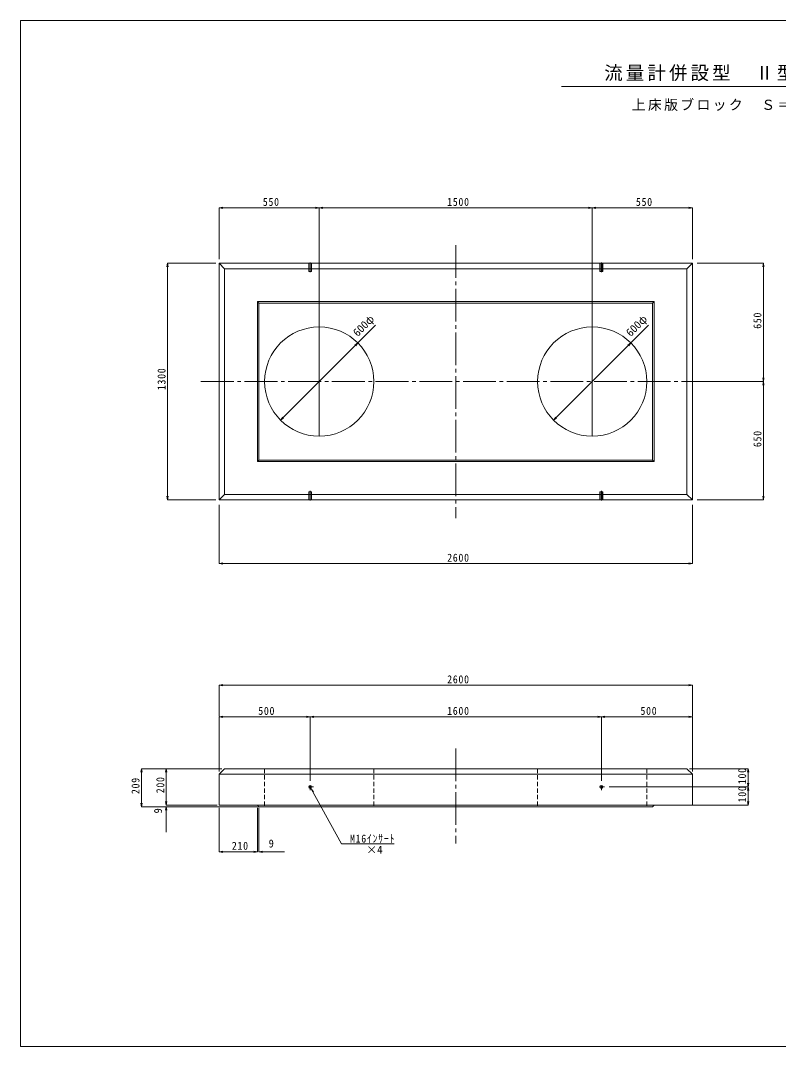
# Model space of a CAD drawing. Units: millimetres, scale not verified. Extents: x -3978 to 3978, y -2819 to 2819.
# Drawn here: x -3978 to 186, y -2819 to 2819 of the extents above; entities that cross this region are included whole.
import ezdxf
from ezdxf.enums import TextEntityAlignment as Align

# ---------------------------------------------------------------- set-up
doc = ezdxf.new("R2010")
doc.units = ezdxf.units.MM
doc.header["$LTSCALE"] = 20
doc.linetypes.add('CHAIN2', pattern=[12, 9, -1, 1, -1])
doc.linetypes.add('DASHED1', pattern=[1.8, 1.2, -0.6])
for name, color, linetype, lineweight in [('0-0_図面枠', 3, 'Continuous', 9), ('0-1_製品図', 7, 'Continuous', 9), ('0-6_鉄筋', 7, 'Continuous', 9), ('1-0', 7, 'Continuous', 9)]:
    doc.layers.add(name, color=color, linetype=linetype, lineweight=lineweight)
doc.styles.add('ＭＳ ゴシック', font='')
doc.styles.get('ＭＳ ゴシック').set_extended_font_data('MS Gothic')

msp = doc.modelspace()

# ---------------------------------------------------------------- linework, layer by layer
at = {"layer": '0-0_図面枠', "color": 7, "linetype": 'CHAIN2'}
for p, q in [((-1587.1, 1584.8), (-1587.1, 84.8)), ((-2987.1, 834.8), (-187.1, 834.8)), ((-1587.1, -1180.65), (-1587.1, -1703.23))]:
    msp.add_line(p, q, dxfattribs=at)
at = {"layer": '0-0_図面枠'}
for p, q in [((-287.1, 184.8), (-287.1, 1484.8)), ((-317.1, 1454.8), (-2857.1, 1454.8)), ((-2857.1, 214.8), (-2857.1, 1454.8)), ((-317.1, 214.8), (-317.1, 1454.8)), ((-2677.1, 1274.8), (-2677.1, 394.8)), ((-497.1, 1274.8), (-2677.1, 1274.8)), ((-2668.1, 1265.8), (-2677.1, 1274.8)), ((-506.1, 1265.8), (-2668.1, 1265.8)), ((-506.1, 1265.8), (-497.1, 1274.8)), ((-506.1, 403.8), (-506.1, 1265.8)), ((-497.1, 394.8), (-497.1, 1274.8)), ((-2677.1, 394.8), (-497.1, 394.8)), ((-2668.1, 403.8), (-506.1, 403.8)), ((-2857.1, 214.8), (-2887.1, 184.8)), ((-317.1, 214.8), (-2857.1, 214.8)), ((-2857.1, -1292.24), (-1587.1, -1292.24)), ((-317.1, -1292.24), (-1587.1, -1292.24)), ((-287.1, -1322.24), (-317.1, -1292.24)), ((-2887.1, -1492.24), (-2887.1, -1322.24)), ((-287.1, -1492.24), (-287.1, -1322.24)), ((-2677.1, -1492.24), (-1587.1, -1492.24)), ((-1587.1, -1501.24), (-2668.1, -1501.24)), ((-497.1, -1492.24), (-1587.1, -1492.24)), ((-1587.1, -1501.24), (-506.1, -1501.24))]:
    msp.add_line(p, q, dxfattribs=at)
at = {"layer": '0-0_図面枠', "color": 7}
for p, q in [((-2124.97, 1046.93), (-2141.35, 1035.46)), ((-2124.97, 1046.93), (-2136.44, 1030.55)), ((-624.97, 1046.93), (-641.35, 1035.46)), ((-624.97, 1046.93), (-636.44, 1030.55)), ((-2549.23, 622.67), (-2537.76, 639.05)), ((-2549.23, 622.67), (-2532.85, 634.14)), ((-1049.23, 622.67), (-1037.76, 639.05)), ((-1049.23, 622.67), (-1032.85, 634.14)), ((-506.1, 403.8), (-497.1, 394.8))]:
    msp.add_line(p, q, dxfattribs=at)
at = {"layer": '0-0_図面枠', "color": 7, "linetype": 'DASHED1'}
for p, q in [((-2637.1, -1292.24), (-2637.1, -1501.24)), ((-2037.1, -1292.24), (-2037.1, -1501.24)), ((-1137.1, -1292.24), (-1137.1, -1501.24)), ((-537.1, -1292.24), (-537.1, -1501.24))]:
    msp.add_line(p, q, dxfattribs=at)
at = {"layer": '0-0_図面枠', "color": 4, "linetype": 'DASHED1'}
for p, q in [((-2369.1, -1392.24), (-2405.1, -1392.24)), ((-2387.1, -1410.24), (-2387.1, -1374.24)), ((-769.1, -1392.24), (-805.1, -1392.24)), ((-787.1, -1410.24), (-787.1, -1374.24))]:
    msp.add_line(p, q, dxfattribs=at)
at = {"layer": '0-0_図面枠'}
for points in [[(-2887.1, 184.8), (-2887.1, 1484.8), (-2857.1, 1454.8)], [(-317.1, 1454.8), (-287.1, 1484.8), (-2887.1, 1484.8)], [(-2668.1, 1265.8), (-2668.1, 403.8), (-2677.1, 394.8)], [(-317.1, 214.8), (-287.1, 184.8), (-2887.1, 184.8)], [(-287.1, -1322.24), (-2887.1, -1322.24), (-2857.1, -1292.24)], [(-2668.1, -1501.24), (-2677.1, -1492.24), (-2887.1, -1492.24)], [(-506.1, -1501.24), (-497.1, -1492.24), (-287.1, -1492.24)]]:
    msp.add_lwpolyline(points, dxfattribs=at)
at = {"layer": '0-0_図面枠', "color": 7}
for points in [[(-2549.23, 622.67), (-2124.97, 1046.93), (-2027.39, 1144.51)], [(-1049.23, 622.67), (-624.97, 1046.93), (-527.39, 1144.51)]]:
    msp.add_lwpolyline(points, dxfattribs=at)
at = {"layer": '0-0_図面枠', "color": 4}
for centre in [(-2387.1, -1392.24), (-787.1, -1392.24)]:
    msp.add_circle(centre, 8, dxfattribs=at)
at = {"layer": '0-0_図面枠'}
for centre, start, end in [((-2337.1, 834.8), 0, 180), ((-837.1, 834.8), 0, 180), ((-2337.1, 834.8), 180, 0), ((-837.1, 834.8), 180, 0)]:
    msp.add_arc(centre, 300, start, end, dxfattribs=at)
at = {"layer": '0-1_製品図', "linetype": 'DASHED1'}
for p, q in [((-2395.1, 1484.8), (-2379.1, 1484.8)), ((-2395.1, 1484.8), (-2379.1, 1484.8)), ((-779.1, 1484.8), (-795.1, 1484.8)), ((-779.1, 1484.8), (-795.1, 1484.8)), ((-2395.1, 184.8), (-2379.1, 184.8)), ((-2395.1, 184.8), (-2379.1, 184.8)), ((-779.1, 184.8), (-795.1, 184.8)), ((-779.1, 184.8), (-795.1, 184.8))]:
    msp.add_line(p, q, dxfattribs=at)
at = {"layer": '0-1_製品図', "color": 4}
for p, q in [((-2394, 1484.8), (-2394, 1439.8)), ((-2380.2, 1439.8), (-2380.2, 1484.8)), ((-794, 1439.8), (-794, 1484.8)), ((-780.2, 1484.8), (-780.2, 1439.8)), ((-2395.1, 1440.9), (-2394, 1439.8)), ((-2394, 1439.8), (-2380.2, 1439.8)), ((-2380.2, 1439.8), (-2379.1, 1440.9)), ((-794, 1439.8), (-795.1, 1440.9)), ((-780.2, 1439.8), (-794, 1439.8)), ((-779.1, 1440.9), (-780.2, 1439.8)), ((-2395.1, 228.7), (-2394, 229.8)), ((-2394, 184.8), (-2394, 229.8)), ((-2394, 229.8), (-2380.2, 229.8)), ((-2380.2, 229.8), (-2380.2, 184.8)), ((-2380.2, 229.8), (-2379.1, 228.7)), ((-794, 229.8), (-795.1, 228.7)), ((-794, 229.8), (-794, 184.8)), ((-780.2, 229.8), (-794, 229.8)), ((-780.2, 184.8), (-780.2, 229.8)), ((-779.1, 228.7), (-780.2, 229.8))]:
    msp.add_line(p, q, dxfattribs=at)
at = {"layer": '0-1_製品図', "color": 4, "linetype": 'CHAIN2'}
for p, q in [((-2387.1, 1488.74), (-2387.1, 1435.85)), ((-787.1, 1488.74), (-787.1, 1435.85)), ((-2387.1, 180.85), (-2387.1, 233.74)), ((-787.1, 180.85), (-787.1, 233.74))]:
    msp.add_line(p, q, dxfattribs=at)
at = {"layer": '0-1_製品図', "color": 4}
for points in [[(-2379.1, 1440.9), (-2379.1, 1484.8), (-2395.1, 1484.8), (-2395.1, 1440.9)], [(-795.1, 1440.9), (-795.1, 1484.8), (-779.1, 1484.8), (-779.1, 1440.9)], [(-2379.1, 228.7), (-2379.1, 184.8), (-2395.1, 184.8), (-2395.1, 228.7)], [(-795.1, 228.7), (-795.1, 184.8), (-779.1, 184.8), (-779.1, 228.7)]]:
    msp.add_lwpolyline(points, dxfattribs=at)
at = {"layer": '0-6_鉄筋'}
for p, q in [((-2887.1, 1789.35), (-2867.4, 1792.82)), ((-2887.1, 1789.35), (-2337.1, 1789.35)), ((-2887.1, 1789.35), (-2867.4, 1785.88)), ((-2887.1, 1789.35), (-2887.1, 1506.8)), ((-2337.1, 1789.35), (-2356.8, 1792.82)), ((-2337.1, 1789.35), (-2356.8, 1785.88)), ((-2337.1, 1789.35), (-2317.4, 1792.82)), ((-2337.1, 1789.35), (-837.1, 1789.35)), ((-2337.1, 1789.35), (-2317.4, 1785.88)), ((-2337.1, 1789.35), (-2337.1, 534.8)), ((-837.1, 1789.35), (-856.8, 1792.82)), ((-837.1, 1789.35), (-856.8, 1785.88)), ((-837.1, 1789.35), (-817.4, 1792.82)), ((-837.1, 1789.35), (-287.1, 1789.35)), ((-837.1, 1789.35), (-817.4, 1785.88)), ((-837.1, 1789.35), (-837.1, 534.8)), ((-287.1, 1789.35), (-306.8, 1792.82)), ((-287.1, 1789.35), (-306.8, 1785.88)), ((-287.1, 1789.35), (-287.1, 1506.8)), ((-3170.93, 1484.8), (-3174.4, 1465.1)), ((-3170.93, 184.8), (-3170.93, 1484.8)), ((-3170.93, 1484.8), (-3167.46, 1465.1)), ((-3170.93, 1484.8), (-2904.46, 1484.8)), ((103.18, 1484.8), (-261.14, 1484.8)), ((103.18, 1484.8), (99.71, 1465.1)), ((103.18, 834.8), (103.18, 1484.8)), ((103.18, 1484.8), (106.66, 1465.1)), ((103.18, 834.8), (99.71, 854.49)), ((103.18, 834.8), (106.66, 854.49)), ((103.18, 834.8), (-261.14, 834.8)), ((103.18, 834.8), (99.71, 815.1)), ((103.18, 184.8), (103.18, 834.8)), ((103.18, 834.8), (106.66, 815.1)), ((-3170.93, 184.8), (-3174.4, 204.49)), ((-3170.93, 184.8), (-3167.46, 204.49)), ((-3170.93, 184.8), (-2904.46, 184.8)), ((103.18, 184.8), (-261.14, 184.8)), ((103.18, 184.8), (99.71, 204.49)), ((103.18, 184.8), (106.66, 204.49)), ((-2887.1, -165.56), (-2887.1, 158.29)), ((-287.1, -165.56), (-287.1, 158.29)), ((-2887.1, -165.56), (-2867.4, -162.08)), ((-2887.1, -165.56), (-287.1, -165.56)), ((-2887.1, -165.56), (-2867.4, -169.03)), ((-287.1, -165.56), (-306.8, -162.08)), ((-287.1, -165.56), (-306.8, -169.03)), ((-2887.1, -833.91), (-2867.4, -830.44)), ((-2887.1, -833.91), (-287.1, -833.91)), ((-2887.1, -833.91), (-2867.4, -837.38)), ((-2887.1, -833.91), (-2887.1, -1003.83)), ((-287.1, -833.91), (-306.8, -830.44)), ((-287.1, -833.91), (-306.8, -837.38)), ((-287.1, -833.91), (-287.1, -1003.83)), ((-2887.1, -1007.3), (-2867.4, -1003.83)), ((-2887.1, -1007.3), (-2387.1, -1007.3)), ((-2887.1, -1007.3), (-2867.4, -1010.77)), ((-2887.1, -1007.3), (-2887.1, -1307.24)), ((-2387.1, -1007.3), (-2406.8, -1003.83)), ((-2387.1, -1007.3), (-2406.8, -1010.77)), ((-2387.1, -1007.3), (-2367.4, -1003.83)), ((-2387.1, -1007.3), (-787.1, -1007.3)), ((-2387.1, -1007.3), (-2367.4, -1010.77)), ((-2387.1, -1007.3), (-2387.1, -1359.18)), ((-787.1, -1007.3), (-806.8, -1003.83)), ((-787.1, -1007.3), (-806.8, -1010.77)), ((-787.1, -1007.3), (-767.4, -1003.83)), ((-787.1, -1007.3), (-287.1, -1007.3)), ((-787.1, -1007.3), (-767.4, -1010.77)), ((-787.1, -1007.3), (-787.1, -1359.18)), ((-287.1, -1007.3), (-306.8, -1003.83)), ((-287.1, -1007.3), (-306.8, -1010.77)), ((-287.1, -1007.3), (-287.1, -1307.24)), ((-3314.16, -1292.24), (-3317.64, -1311.94)), ((-3314.16, -1501.24), (-3314.16, -1292.24)), ((-3314.16, -1292.24), (-3310.69, -1311.94)), ((-3314.16, -1292.24), (-3177.94, -1292.24)), ((-3177.94, -1292.24), (-3181.41, -1311.94)), ((-3177.94, -1492.24), (-3177.94, -1292.24)), ((-3177.94, -1292.24), (-3174.47, -1311.94)), ((-3177.94, -1292.24), (-2872.1, -1292.24)), ((19.3, -1292.24), (-302.1, -1292.24)), ((19.3, -1292.24), (15.83, -1311.94)), ((19.3, -1392.24), (19.3, -1292.24)), ((19.3, -1292.24), (22.77, -1311.94)), ((-3177.94, -1492.24), (-3177.94, -1352.24)), ((-2382.03, -1402.99), (-2369.47, -1418.55)), ((19.3, -1392.24), (-743.82, -1392.24)), ((19.3, -1392.24), (15.83, -1372.55)), ((19.3, -1392.24), (15.83, -1411.94)), ((19.3, -1392.24), (22.77, -1372.55)), ((19.3, -1492.24), (19.3, -1392.24)), ((19.3, -1392.24), (22.77, -1411.94)), ((-3314.16, -1501.24), (-3317.64, -1481.55)), ((-3314.16, -1501.24), (-3310.69, -1481.55)), ((-3314.16, -1501.24), (-3177.94, -1501.24)), ((-3177.94, -1492.24), (-3181.41, -1472.55)), ((-3177.94, -1492.24), (-3181.41, -1472.55)), ((-3177.94, -1501.24), (-3181.41, -1520.94)), ((-3177.94, -1492.24), (-3174.47, -1472.55)), ((-3177.94, -1492.24), (-3174.47, -1472.55)), ((-3177.94, -1492.24), (-2897.93, -1492.24)), ((-3177.94, -1501.24), (-3177.94, -1641.24)), ((-3177.94, -1501.24), (-3174.47, -1520.94)), ((-3177.94, -1501.24), (-2677.1, -1501.24)), ((-2887.1, -1748.49), (-2887.1, -1507.24)), ((-2873.06, -1492.24), (-2872.1, -1492.24)), ((-2677.1, -1748.49), (-2677.1, -1507.24)), ((-2668.1, -1748.49), (-2668.1, -1507.24)), ((19.3, -1492.24), (-302.1, -1492.24)), ((19.3, -1492.24), (15.83, -1472.55)), ((19.3, -1492.24), (22.77, -1472.55)), ((-2887.1, -1748.49), (-2867.4, -1745.02)), ((-2677.1, -1748.49), (-2696.8, -1745.02)), ((-2677.1, -1748.49), (-2696.8, -1745.02)), ((-2668.1, -1748.49), (-2648.4, -1745.02)), ((-2887.1, -1748.49), (-2677.1, -1748.49)), ((-2887.1, -1748.49), (-2867.4, -1751.96)), ((-2677.1, -1748.49), (-2817.1, -1748.49)), ((-2677.1, -1748.49), (-2696.8, -1751.96)), ((-2677.1, -1748.49), (-2696.8, -1751.96)), ((-2668.1, -1748.49), (-2528.1, -1748.49)), ((-2668.1, -1748.49), (-2648.4, -1751.96))]:
    msp.add_line(p, q, dxfattribs=at)
msp.add_lwpolyline([(-2382.03, -1402.99), (-2215.58, -1704.46), (-1926.14, -1704.46)], dxfattribs=at)
at = {"layer": '1-0', "color": 5}
for p, q in [((-3978.45, 2818.65), (-3978.45, -2818.65)), ((3978.45, 2818.65), (-3978.45, 2818.65)), ((-3978.45, -2818.65), (3978.45, -2818.65))]:
    msp.add_line(p, q, dxfattribs=at)
at = {"layer": '1-0'}
msp.add_line((-1006.29, 2455.59), (1016.54, 2455.59), dxfattribs=at)

# ---------------------------------------------------------------- texts
at = {"layer": '0-0_図面枠', "color": 7, "style": 'ＭＳ ゴシック'}
for p in [(-2116.48, 1069.56), (-616.48, 1069.56)]:
    msp.add_text('600φ', height=43.99, rotation=45, dxfattribs=at).set_placement(p, align=Align.BOTTOM_LEFT)
at = {"layer": '0-0_図面枠', "color": 7, "insert": (-2168.16, -1700.49), "char_height": 43.99, "attachment_point": 7, "style": 'ＭＳ ゴシック'}
msp.add_mtext('\\T1.15;\\W0.9;M16ｲﾝｻｰﾄ', dxfattribs=at)
at = {"layer": '0-1_製品図', "style": 'ＭＳ ゴシック'}
msp.add_text('×4', height=43.99, dxfattribs=at).set_placement((-2078.71, -1772.74), align=Align.BOTTOM_LEFT)
at = {"layer": '0-6_鉄筋', "style": 'ＭＳ ゴシック', "width": 0.95}
msp.add_text('9', height=43.99, rotation=90, dxfattribs=at).set_placement((-3187.94, -1537.94), align=Align.BOTTOM_LEFT)
msp.add_text('9', height=43.99, dxfattribs=at).set_placement((-2615.03, -1738.49), align=Align.BOTTOM_LEFT)
at = {"layer": '0-6_鉄筋', "char_height": 43.99, "attachment_point": 7, "style": 'ＭＳ ゴシック'}
for s, insert in [('\\T1.15;\\W0.9;550', (-2647.1, 1799.35)), ('\\T1.15;\\W0.9;1500', (-1634.1, 1799.35)), ('\\T1.15;\\W0.9;550', (-597.1, 1799.35)), ('\\T1.15;\\W0.9;2600', (-1634.1, -155.56)), ('\\T1.15;\\W0.9;2600', (-1634.1, -823.91)), ('\\T1.15;\\W0.9;500', (-2672.1, -997.3)), ('\\T1.15;\\W0.9;1600', (-1634.1, -997.3)), ('\\T1.15;\\W0.9;500', (-572.1, -997.3)), ('\\T1.15;\\W0.9;210', (-2817.1, -1738.49))]:
    msp.add_mtext(s, dxfattribs=dict(at, insert=insert))
at = {"layer": '0-6_鉄筋', "char_height": 43.99, "attachment_point": 7, "rotation": 90, "style": 'ＭＳ ゴシック'}
for s, insert in [('\\T1.15;\\W0.9;650', (93.18, 1124.8)), ('\\T1.15;\\W0.9;1300', (-3180.93, 787.8)), ('\\T1.15;\\W0.9;650', (93.18, 474.8)), ('\\T1.15;\\W0.9;100', (9.3, -1377.24)), ('\\T1.15;\\W0.9;209', (-3324.16, -1431.74)), ('\\T1.15;\\W0.9;200', (-3187.94, -1427.24)), ('\\T1.15;\\W0.9;100', (9.3, -1477.24))]:
    msp.add_mtext(s, dxfattribs=dict(at, insert=insert))
at = {"layer": '1-0', "attachment_point": 7, "style": 'ＭＳ ゴシック'}
for s, insert, char_height in [('\\T1.17;流量計併設型\u3000Ⅱ型\u3000構造図', (-771.07, 2484.86), 74.29), ('\\T1.17;上床版ブロック\u3000Ｓ＝１／２０', (-620.22, 2321.29), 55.76)]:
    msp.add_mtext(s, dxfattribs=dict(at, insert=insert, char_height=char_height))

doc.saveas('drawing.dxf')
